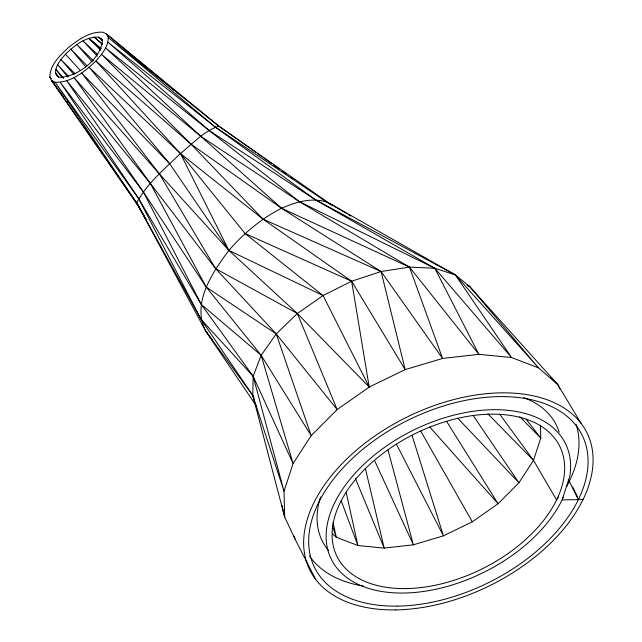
<?xml version="1.0" encoding="UTF-8"?>
<svg xmlns="http://www.w3.org/2000/svg" width="642" height="642" viewBox="0 0 642 642"><rect width="100%" height="100%" fill="white"/><g stroke="black" fill="none" stroke-linecap="round" stroke-linejoin="round"><path stroke-width="0.96" d="M332.596 534.048L336.28 537.242L357.907 545.531L384.197 548.107L413.36 544.801L443.413 535.829L472.303 521.818L498.064 503.713L518.937 482.752L533.502 460.362L540.765 438.061L540.444 425.261M562.119 499.877L569.831 476.203A130.607 79.327 -26.3 0 0 409.564 432.114A130.607 79.327 -26.3 0 0 359.713 585.087A130.607 79.327 -26.3 0 0 562.119 499.877L578.362 499.661L578.683 499.179L583.032 499.604M145.991 219.42L136.666 202.92C146.914 183.283 164.874 168.886 180.41 153.518C192.624 143.896 203.739 130.984 218.874 126.169L328.383 202.695L346.487 213.441M558.38 497.189L556.582 499.949L533.502 460.362L499.757 414.267M581.082 423.383L557.762 384.558L469.767 286.621L455.363 274.912L328.383 202.695C312.75 196.773 296.179 201.933 281.549 208.273C261.302 218.585 243.743 233.303 228.889 250.412C212.526 272.096 191.356 303.425 205.729 331.112L256.102 405.567M65.428 54.209C60.805 59.554 55.364 65.604 55.565 73.124L56.921 75.86L59.786 77.329C77.971 76.703 99.727 59.674 102.471 41.337L101.115 38.6L98.25 37.132C85.298 36.578 74.336 45.831 65.428 54.209L80.314 70.419M559.824 388.948L557.762 384.558L538.486 367.842L511.578 357.538L478.868 354.328L442.571 358.445L405.174 369.599L369.222 387.038L337.17 409.572L311.185 435.653L293.065 463.524L284.021 491.274L284.679 517.011L294.991 538.983L315.663 579.365M467.175 285.088L469.767 286.621L538.486 367.842L455.363 274.912L434.803 268.26L409.476 267.104L381.107 271.526L351.631 281.236L323.062 295.553L297.342 313.521L276.229 333.896L261.158 355.307L253.157 376.284L252.763 395.4L284.679 517.011L281.958 505.374M562.849 497.622L563.54 497.694M163.501 81.333L106.516 34.05L108.201 37.453C108.45 46.81 101.685 54.345 95.931 60.998L180.41 153.518L245.035 233.503L351.631 281.236L405.174 369.599L381.107 271.526L281.549 208.273L191.083 144.225L95.931 60.998C84.848 71.414 71.198 82.93 55.084 82.24L51.52 80.419L49.835 77.008C50.02 64.473 60.396 55.124 68.871 47.123C78.653 39.643 89.992 31.257 102.953 32.22L106.516 34.05L218.874 126.169L255.693 152.266M228.889 250.412L323.062 295.553L369.222 387.038L297.342 313.521L228.889 250.412L159.352 173.854L74.055 77.578L150.397 183.508L215.656 268.701L276.229 333.896L337.17 409.572L297.342 313.521L215.656 268.701L159.352 173.854L81.703 72.995L169.592 163.622L228.889 250.412L180.41 153.518L89.166 67.338L169.592 163.622M467.978 285.714L469.767 286.621L468.034 285.618M348.213 214.46L350.797 216.001M257.33 153.422L262.241 156.905M263.878 158.06L271.237 163.285M273.693 165.018L279.422 169.079M282.697 171.398L285.963 173.717M290.874 177.2L294.148 179.519M180.41 153.518L262.995 219.131L351.631 281.236L369.222 387.038M245.035 233.503L323.062 295.553M218.874 126.169L108.201 37.453L215.263 127.036L315.391 199.758L434.803 268.26L511.578 357.538L455.363 274.912L315.391 199.758L209.123 130.519L105.633 47.989L200.874 136.385L281.549 208.273L409.476 267.104L478.868 354.328L434.803 268.26L299.413 201.668L200.874 136.385L101.556 54.393L191.083 144.225L262.995 219.131L381.107 271.526L442.571 358.445L409.476 267.104L299.413 201.668L209.123 130.519L107.904 42.212L215.263 127.036L331.424 205.215M207.254 332.371L205.729 331.112L136.666 202.92L55.084 82.24L138.656 198.555L201.267 304.428L253.157 376.284L293.065 463.524L261.158 355.307L206.234 287.126L143.343 191.934L66.752 80.772L150.397 183.508L206.234 287.126L276.229 333.896L311.185 435.653L261.158 355.307L201.267 304.428L143.343 191.934L60.276 82.361L138.656 198.555L201.098 319.427L252.763 395.4L253.975 398.064M165.042 82.609L167.345 84.527M168.886 85.803L171.197 87.721M172.738 88.997L174.279 90.281M176.59 92.199L178.131 93.475M100.818 50.357L88.877 38.311L101.219 48.559M102.519 44.105L94.077 37.035L102.351 44.306M98.25 37.132L102.03 40.406M88.877 38.311L100.754 49.033M97.6 54.554L83.003 40.879L97.399 56.247M93.299 60.669L76.863 44.563L92.135 61.833M75.082 73.686L60.91 59.513L74.031 74.6M550.74 377.424L557.762 384.558M519.739 416.666L540.765 438.061L526.119 419.17M487.968 413.954L533.502 460.362M86.887 65.628L70.869 49.113L85.667 66.768M457.698 418.143L518.937 482.752L473.306 415.727M68.582 76.374L57.628 64.665L67.803 77M429.699 426.954L498.064 503.713L446.704 421.545M63.67 78.324L55.806 69.304L62.595 77.955M58.719 77.008L55.565 73.124L58.582 77.128M51.079 78.581L49.835 77.008L51.007 78.637M212.301 339.907L205.729 331.112L252.763 395.4L284.021 491.274L253.157 376.284L201.098 319.427L136.666 202.92L51.52 80.419L63.237 96.557M66.752 101.396L67.924 103.009M51.52 80.419L140.261 208.907M136.666 202.92L144.137 215.889M145.132 217.622L146.127 219.347M420.791 431.159L472.303 521.818M396.499 444.312L443.413 535.829L412.18 435.766M572.64 486.957L577.391 496.555M578.362 499.661L569.31 481.339L569.623 480.85A11.765 6.532 33 0 0 568.178 479.815M374.455 460.298L413.36 544.801L387.977 449.914M355.483 478.667L384.197 548.107L365.394 468.508M341.159 500.704L357.907 545.531L346.287 492.839M332.395 525.886L336.28 537.242L333.029 522.668M294.197 536.078L294.991 538.983M576.155 424.386A149.257 90.658 -26.3 0 1 566.742 486.291M363.725 586.13A149.257 90.658 -26.3 0 1 311.201 558.339M310.608 557.545A149.257 90.658 -26.3 0 1 309.46 555.932M328.399 550.411A130.607 79.327 -26.3 0 1 320.543 496.972M523.752 397.607A130.607 79.327 -26.3 0 1 559.166 432.074M102.624 39.916L101.115 38.6L102.616 39.916M405.768 588.586A124.243 75.467 -26.3 0 0 563.387 456.534A124.243 75.467 -26.3 0 0 375.963 459.006A124.243 75.467 -26.3 0 0 405.768 588.586M395.352 609.9A154.618 93.909 -26.3 0 0 591.499 445.58A154.618 93.909 -26.3 0 0 358.26 448.646A154.618 93.909 -26.3 0 0 395.352 609.9M397.189 606.136A149.257 90.658 -26.3 0 0 586.539 447.514A149.257 90.658 -26.3 0 0 361.382 450.475A149.257 90.658 -26.3 0 0 397.189 606.136"/></g></svg>
